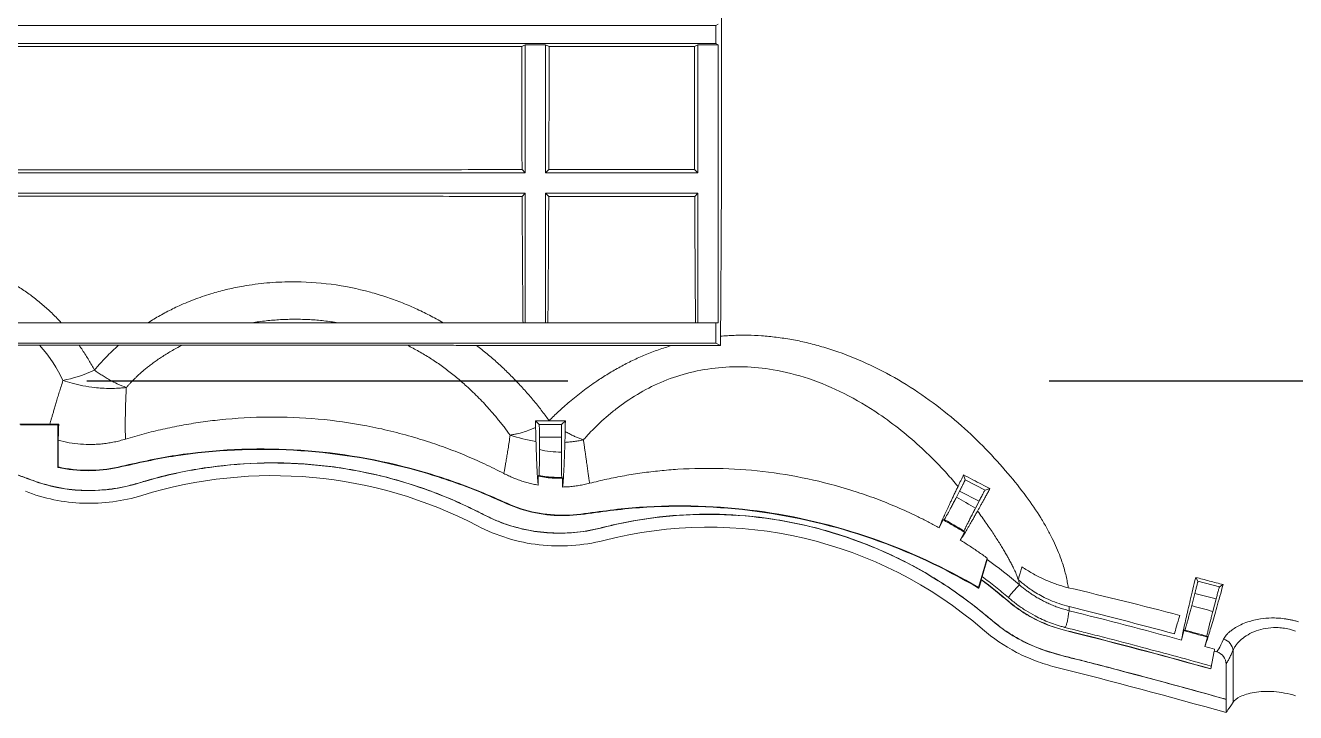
# Model space of a CAD drawing. Header units: inches. Extents: x 1424 to 4050, y 1126 to 1517.
# Drawn here: x 2168.9 to 2219.2, y 1354.9 to 1382.1 of the extents above; entities that cross this region are included whole.
import ezdxf

# ---------------------------------------------------------------- set-up
doc = ezdxf.new("R2010")
doc.units = ezdxf.units.IN
doc.header["$LTSCALE"] = 15
doc.linetypes.add('PHANTOM', pattern=[12.7, 6.35, -1.27, 1.27, -1.27, 1.27, -1.27])

msp = doc.modelspace()

# ---------------------------------------------------------------- linework, layer by layer
at = {"color": 7, "linetype": 'Continuous', "lineweight": 15}
for p, q in [((2152.276, 1382.105), (2196.197, 1382.105)), ((2196.295, 1382.154), (2196.197, 1382.105)), ((2196.197, 1381.394), (2196.197, 1382.105)), ((2196.197, 1381.394), (2152.276, 1381.394)), ((2188.517, 1381.275), (2188.657, 1381.345)), ((2189.461, 1381.345), (2188.657, 1381.345)), ((2188.657, 1381.345), (2188.657, 1376.272)), ((2189.461, 1381.345), (2189.601, 1381.275)), ((2189.461, 1376.272), (2189.461, 1381.345)), ((2195.354, 1381.276), (2195.491, 1381.345)), ((2196.295, 1381.345), (2195.491, 1381.345)), ((2195.491, 1381.345), (2195.491, 1376.272)), ((2196.197, 1381.394), (2196.295, 1381.345)), ((2196.295, 1381.345), (2196.295, 1370.346)), ((2188.657, 1376.272), (2161.522, 1376.272)), ((2188.657, 1376.272), (2188.528, 1376.401)), ((2189.461, 1376.272), (2189.59, 1376.401)), ((2195.491, 1376.272), (2189.461, 1376.272)), ((2195.491, 1376.272), (2195.362, 1376.401)), ((2161.522, 1375.468), (2188.657, 1375.468)), ((2188.657, 1375.468), (2188.533, 1375.344)), ((2188.657, 1375.468), (2188.657, 1370.346)), ((2189.461, 1375.468), (2195.491, 1375.468)), ((2189.461, 1370.346), (2189.461, 1375.468)), ((2189.586, 1375.343), (2189.461, 1375.468)), ((2195.491, 1375.468), (2195.366, 1375.343)), ((2195.491, 1375.468), (2195.491, 1370.346)), ((2152.192, 1370.346), (2196.197, 1370.346)), ((2196.197, 1369.539), (2196.197, 1370.346)), ((2196.295, 1370.346), (2196.197, 1370.346)), ((2196.197, 1369.539), (2165.379, 1369.539)), ((2170.996, 1369.455), (2172.557, 1369.455)), ((2196.197, 1369.539), (2196.383, 1369.446)), ((2170.147, 1366.292), (2168.675, 1366.309)), ((2170.188, 1366.332), (2170.147, 1366.292)), ((2170.147, 1366.292), (2170.147, 1364.623)), ((2189.209, 1366.314), (2189.062, 1366.461)), ((2190.095, 1366.314), (2189.209, 1366.314)), ((2190.244, 1366.463), (2190.095, 1366.314)), ((2170.165, 1364.637), (2170.165, 1365.696)), ((2189.217, 1365.324), (2189.217, 1365.811)), ((2189.217, 1365.811), (2190.087, 1365.811)), ((2190.087, 1365.811), (2190.087, 1365.228)), ((2170.165, 1364.637), (2170.147, 1364.623)), ((2189.168, 1364.274), (2189.2, 1364.3)), ((2189.168, 1363.918), (2189.168, 1364.274)), ((2190.104, 1364.223), (2190.136, 1364.192)), ((2190.136, 1364.192), (2190.136, 1363.844)), ((2206.01, 1364.324), (2206.071, 1364.129)), ((2205.723, 1363.44), (2205.847, 1363.68)), ((2205.847, 1363.68), (2206.619, 1363.279)), ((2206.858, 1363.721), (2206.071, 1364.129)), ((2207.05, 1363.781), (2206.858, 1363.721)), ((2206.619, 1363.279), (2206.476, 1363.004)), ((2205.202, 1362.544), (2205.04, 1362.233)), ((2205.244, 1362.557), (2205.202, 1362.544)), ((2206.039, 1362.056), (2205.877, 1361.744)), ((2206.026, 1362.101), (2206.039, 1362.056)), ((2206.604, 1359.863), (2206.946, 1361.031)), ((2206.741, 1360.3), (2206.935, 1360.981)), ((2206.614, 1359.836), (2206.713, 1360.175)), ((2206.741, 1360.3), (2206.708, 1360.189)), ((2206.708, 1360.189), (2206.713, 1360.175)), ((2215.281, 1360.124), (2215.197, 1360.268)), ((2216.139, 1359.9), (2215.281, 1360.124)), ((2215.037, 1359.151), (2215.163, 1359.635)), ((2215.163, 1359.635), (2216.004, 1359.416)), ((2216.284, 1359.984), (2216.139, 1359.9)), ((2216.004, 1359.416), (2215.875, 1358.922)), ((2214.639, 1357.791), (2214.729, 1358.162)), ((2214.729, 1358.162), (2214.766, 1358.183)), ((2215.66, 1357.907), (2215.558, 1357.54)), ((2215.638, 1357.945), (2215.66, 1357.907)), ((2215.93, 1357.346), (2215.791, 1356.645)), ((2216.673, 1355.327), (2216.673, 1357.377)), ((2216.396, 1355.448), (2216.396, 1356.835)), ((2216.396, 1355.448), (2216.396, 1355.442)), ((2216.396, 1354.92), (2216.396, 1355.442))]:
    msp.add_line(p, q, dxfattribs=at)
at = {"color": 1, "linetype": 'PHANTOM', "lineweight": 30}
msp.add_line((2304.645, 1368.031), (2144.448, 1368.031), dxfattribs=at)
at = {"color": 7, "linetype": 'Continuous', "lineweight": 15, "flags": 128}
msp.add_lwpolyline([(2206.614, 1359.836), (2206.609, 1359.849), (2206.604, 1359.863)], dxfattribs=at)
at = {"color": 7, "linetype": 'Continuous', "lineweight": 15}
for centre, radius, start, end in [((2178.659, 1346.756), 17.538, 62.4731, 107.1643), ((2195.899, 1345.63), 16.626, 49.2153, 104.3971), ((2215.894, 1356.835), 0.503, 0.0002, 74.4826)]:
    msp.add_arc(centre, radius, start, end, dxfattribs=at)
for points, knots in [([(2196.391, 1394.054), (2196.398, 1393.074), (2196.403, 1392.084), (2196.413, 1390.089), (2196.417, 1389.084), (2196.423, 1387.061), (2196.426, 1386.043), (2196.429, 1383.993), (2196.431, 1382.961), (2196.431, 1380.882), (2196.431, 1379.832), (2196.428, 1378.271), (2196.427, 1377.752), (2196.425, 1376.718), (2196.423, 1376.201), (2196.418, 1374.668), (2196.413, 1373.667), (2196.401, 1371.707), (2196.394, 1370.747), (2196.386, 1369.81)], [0, 0, 0, 0, 0.125, 0.125, 0.25, 0.25, 0.375, 0.375, 0.5, 0.5, 0.625, 0.625, 0.6875, 0.6875, 0.75, 0.75, 0.875, 0.875, 1, 1, 1, 1]), ([(2161.648, 1381.282), (2162.467, 1381.282), (2164.075, 1381.281), (2166.444, 1381.28), (2168.726, 1381.279), (2170.92, 1381.278), (2173.026, 1381.277), (2175.347, 1381.276), (2177.885, 1381.275), (2180.647, 1381.275), (2183.336, 1381.275), (2185.951, 1381.275), (2187.67, 1381.275), (2188.517, 1381.275)], [0, 0, 0, 0, 0.091526, 0.179772, 0.264739, 0.346429, 0.424844, 0.499986, 0.60548, 0.708221, 0.808215, 0.905472, 1, 1, 1, 1]), ([(2188.517, 1381.275), (2188.517, 1381.088), (2188.518, 1380.715), (2188.518, 1380.159), (2188.519, 1379.607), (2188.52, 1379.061), (2188.522, 1378.519), (2188.523, 1377.982), (2188.525, 1377.45), (2188.526, 1376.923), (2188.528, 1376.575), (2188.528, 1376.401)], [0, 0, 0, 0, 0.114228, 0.22759, 0.340123, 0.451863, 0.562847, 0.673113, 0.782701, 0.89165, 1, 1, 1, 1]), ([(2189.59, 1376.401), (2189.591, 1376.575), (2189.592, 1376.923), (2189.594, 1377.449), (2189.595, 1377.98), (2189.597, 1378.517), (2189.598, 1379.059), (2189.599, 1379.605), (2189.6, 1380.157), (2189.6, 1380.714), (2189.601, 1381.088), (2189.601, 1381.275)], [0, 0, 0, 0, 0.108148, 0.216943, 0.326426, 0.436638, 0.547619, 0.659408, 0.772043, 0.885562, 1, 1, 1, 1]), ([(2189.601, 1381.275), (2190.082, 1381.275), (2191.044, 1381.275), (2192.484, 1381.276), (2193.921, 1381.276), (2194.877, 1381.276), (2195.354, 1381.276)], [0, 0, 0, 0, 0.250945, 0.5012537, 0.7509355, 1, 1, 1, 1]), ([(2195.354, 1381.276), (2195.354, 1381.088), (2195.354, 1380.712), (2195.355, 1380.153), (2195.355, 1379.599), (2195.356, 1379.051), (2195.357, 1378.509), (2195.358, 1377.973), (2195.359, 1377.443), (2195.36, 1376.92), (2195.362, 1376.573), (2195.362, 1376.401)], [0, 0, 0, 0, 0.115468, 0.229755, 0.342899, 0.45494, 0.565915, 0.675866, 0.784835, 0.892865, 1, 1, 1, 1]), ([(2188.528, 1376.401), (2187.819, 1376.401), (2186.384, 1376.4), (2184.21, 1376.4), (2181.991, 1376.399), (2179.727, 1376.398), (2177.418, 1376.397), (2173.729, 1376.395), (2168.464, 1376.392), (2163.983, 1376.389), (2161.637, 1376.387)], [0, 0, 0, 0, 0.079145, 0.159965, 0.242459, 0.32663, 0.412477, 0.500003, 0.738156, 1, 1, 1, 1]), ([(2195.362, 1376.401), (2194.897, 1376.401), (2193.957, 1376.401), (2192.53, 1376.401), (2191.071, 1376.401), (2190.087, 1376.401), (2189.59, 1376.401)], [0, 0, 0, 0, 0.241571, 0.488758, 0.741566, 1, 1, 1, 1]), ([(2188.533, 1375.344), (2188.053, 1375.344), (2186.932, 1375.344), (2184.69, 1375.346), (2181.751, 1375.349), (2178.388, 1375.353), (2174.836, 1375.355), (2171.209, 1375.358), (2167.683, 1375.356), (2164.511, 1375.356), (2162.59, 1375.356), (2161.633, 1375.357)], [0, 0, 0, 0, 0.053473, 0.125006, 0.250006, 0.381174, 0.5, 0.646143, 0.78571, 0.89327, 1, 1, 1, 1]), ([(2188.567, 1370.346), (2188.565, 1370.462), (2188.563, 1370.7), (2188.56, 1371.072), (2188.557, 1371.466), (2188.553, 1371.883), (2188.55, 1372.326), (2188.545, 1373.037), (2188.54, 1373.893), (2188.536, 1374.75), (2188.533, 1375.193), (2188.533, 1375.344)], [0, 0, 0, 0, 0.073394, 0.150575, 0.23168, 0.316856, 0.406265, 0.500056, 0.744165, 0.912585, 1, 1, 1, 1]), ([(2189.552, 1370.346), (2189.553, 1370.485), (2189.556, 1370.764), (2189.56, 1371.19), (2189.563, 1371.622), (2189.566, 1372.062), (2189.57, 1372.509), (2189.573, 1372.964), (2189.576, 1373.425), (2189.578, 1373.894), (2189.581, 1374.37), (2189.583, 1374.854), (2189.585, 1375.18), (2189.586, 1375.343)], [0, 0, 0, 0, 0.087707, 0.175924, 0.264696, 0.354068, 0.444083, 0.534785, 0.626213, 0.71841, 0.811414, 0.905265, 1, 1, 1, 1]), ([(2195.366, 1375.343), (2194.881, 1375.343), (2193.914, 1375.343), (2192.466, 1375.343), (2191.024, 1375.343), (2190.065, 1375.343), (2189.586, 1375.343)], [0, 0, 0, 0, 0.251629, 0.50204, 0.751449, 1, 1, 1, 1]), ([(2195.396, 1370.346), (2195.389, 1371.096), (2195.384, 1371.888), (2195.374, 1373.555), (2195.37, 1374.428), (2195.366, 1375.343)], [0, 0, 0, 0, 0.5, 0.5, 1, 1, 1, 1]), ([(2161.621, 1373.06), (2161.72, 1373.076), (2161.917, 1373.106), (2162.21, 1373.142), (2162.498, 1373.17), (2162.949, 1373.201), (2163.569, 1373.212), (2164.522, 1373.159), (2165.617, 1372.996), (2166.635, 1372.706), (2167.385, 1372.41), (2167.908, 1372.162), (2168.374, 1371.904), (2168.811, 1371.627), (2169.218, 1371.334), (2169.6, 1371.021), (2169.961, 1370.691), (2170.179, 1370.46), (2170.289, 1370.343)], [0, 0, 0, 0, 0.031378, 0.062122, 0.092257, 0.121808, 0.202989, 0.285085, 0.418584, 0.54663, 0.614331, 0.671631, 0.729239, 0.783525, 0.837518, 0.891445, 0.945531, 1, 1, 1, 1]), ([(2173.726, 1370.343), (2173.803, 1370.392), (2173.958, 1370.49), (2174.198, 1370.63), (2174.444, 1370.765), (2174.698, 1370.893), (2175.082, 1371.075), (2175.611, 1371.294), (2176.257, 1371.51), (2176.888, 1371.677), (2177.598, 1371.821), (2178.431, 1371.931), (2179.593, 1371.986), (2180.974, 1371.902), (2182.226, 1371.649), (2183.136, 1371.374), (2183.731, 1371.16), (2184.308, 1370.917), (2184.868, 1370.646), (2185.225, 1370.445), (2185.404, 1370.343)], [0, 0, 0, 0, 0.023458, 0.047, 0.070654, 0.094446, 0.118402, 0.176978, 0.236124, 0.285618, 0.336108, 0.412174, 0.488763, 0.616748, 0.744374, 0.796058, 0.847298, 0.89826, 0.949107, 1, 1, 1, 1]), ([(2177.843, 1370.343), (2177.935, 1370.358), (2178.119, 1370.386), (2178.398, 1370.42), (2178.68, 1370.447), (2178.965, 1370.467), (2179.252, 1370.479), (2179.638, 1370.484), (2180.118, 1370.471), (2180.685, 1370.427), (2181.054, 1370.371), (2181.237, 1370.343)], [0, 0, 0, 0, 0.082355, 0.165165, 0.24846, 0.33227, 0.416625, 0.501551, 0.67159, 0.837659, 1, 1, 1, 1]), ([(2196.383, 1369.446), (2196.383, 1369.505), (2196.384, 1369.625), (2196.386, 1369.748), (2196.386, 1369.81)], [0, 0, 0, 0, 0.499481, 1, 1, 1, 1]), ([(2196.386, 1369.81), (2196.477, 1369.818), (2196.657, 1369.832), (2196.927, 1369.846), (2197.193, 1369.853), (2197.555, 1369.852), (2198.023, 1369.83), (2198.605, 1369.773), (2199.198, 1369.685), (2199.801, 1369.561), (2200.412, 1369.398), (2201.268, 1369.122), (2202.348, 1368.679), (2204.045, 1367.766), (2205.571, 1366.626), (2206.898, 1365.355), (2207.752, 1364.415), (2208.483, 1363.499), (2208.98, 1362.771), (2209.307, 1362.215), (2209.515, 1361.816), (2209.693, 1361.438), (2209.827, 1361.11), (2209.927, 1360.822), (2210.004, 1360.567), (2210.067, 1360.32), (2210.118, 1360.081), (2210.139, 1359.936), (2210.15, 1359.862)], [0, 0, 0, 0, 0.01359, 0.026987, 0.040203, 0.053251, 0.08081, 0.109785, 0.140163, 0.169955, 0.201345, 0.234462, 0.304512, 0.37623, 0.526027, 0.595675, 0.666604, 0.730635, 0.789429, 0.817594, 0.845767, 0.872443, 0.897791, 0.91734, 0.937292, 0.957685, 0.978561, 1, 1, 1, 1]), ([(2165.523, 1369.467), (2165.649, 1369.467), (2165.904, 1369.466), (2166.291, 1369.466), (2166.685, 1369.465), (2167.088, 1369.464), (2167.667, 1369.463), (2168.451, 1369.461), (2169.091, 1369.459), (2169.429, 1369.458)], [0, 0, 0, 0, 0.09506, 0.192557, 0.292531, 0.395015, 0.500043, 0.736916, 1, 1, 1, 1]), ([(2169.429, 1369.458), (2169.501, 1369.458), (2169.645, 1369.457), (2169.865, 1369.457), (2170.087, 1369.456), (2170.311, 1369.456), (2170.537, 1369.456), (2170.766, 1369.456), (2170.919, 1369.455), (2170.996, 1369.455)], [0, 0, 0, 0, 0.1422487, 0.2842961, 0.4263857, 0.5687607, 0.7116626, 0.8553307, 1, 1, 1, 1]), ([(2170.996, 1369.455), (2171.041, 1369.39), (2171.131, 1369.26), (2171.258, 1369.063), (2171.379, 1368.865), (2171.494, 1368.667), (2171.566, 1368.535), (2171.601, 1368.469)], [0, 0, 0, 0, 0.196922, 0.395232, 0.595081, 0.79662, 1, 1, 1, 1]), ([(2171.601, 1368.469), (2171.649, 1368.524), (2171.744, 1368.635), (2171.895, 1368.802), (2172.08, 1368.998), (2172.298, 1369.217), (2172.472, 1369.377), (2172.557, 1369.455)], [0, 0, 0, 0, 0.166701, 0.334484, 0.503485, 0.758056, 1, 1, 1, 1]), ([(2172.557, 1369.455), (2172.639, 1369.455), (2172.804, 1369.455), (2173.054, 1369.455), (2173.307, 1369.455), (2173.564, 1369.455), (2173.94, 1369.455), (2174.446, 1369.456), (2174.862, 1369.457), (2175.077, 1369.457)], [0, 0, 0, 0, 0.09699, 0.195408, 0.295327, 0.396815, 0.49994, 0.742005, 1, 1, 1, 1]), ([(2175.077, 1369.457), (2175.001, 1369.418), (2174.854, 1369.342), (2174.643, 1369.223), (2174.445, 1369.105), (2174.26, 1368.987), (2174.088, 1368.869), (2173.927, 1368.754), (2173.778, 1368.641), (2173.64, 1368.53), (2173.512, 1368.423), (2173.394, 1368.319), (2173.286, 1368.219), (2173.186, 1368.124), (2173.095, 1368.032), (2173.012, 1367.944), (2172.935, 1367.862), (2172.887, 1367.808), (2172.864, 1367.782)], [0, 0, 0, 0, 0.082804, 0.16278, 0.239936, 0.314292, 0.385881, 0.45474, 0.520906, 0.584412, 0.645288, 0.703564, 0.759268, 0.812426, 0.863062, 0.911195, 0.956837, 1, 1, 1, 1]), ([(2175.077, 1369.457), (2175.23, 1369.457), (2175.535, 1369.458), (2175.992, 1369.458), (2176.445, 1369.459), (2176.896, 1369.459), (2177.343, 1369.46), (2177.788, 1369.46), (2178.229, 1369.46), (2178.667, 1369.46), (2179.102, 1369.46), (2179.669, 1369.46), (2180.378, 1369.459), (2181.24, 1369.458), (2182.13, 1369.457), (2183.049, 1369.455), (2183.668, 1369.454), (2183.983, 1369.453)], [0, 0, 0, 0, 0.051952, 0.103352, 0.154227, 0.204604, 0.254512, 0.303978, 0.353034, 0.401709, 0.450035, 0.498043, 0.59074, 0.687102, 0.787321, 0.89157, 1, 1, 1, 1]), ([(2183.983, 1369.453), (2184.1, 1369.453), (2184.331, 1369.453), (2184.675, 1369.452), (2185.011, 1369.451), (2185.388, 1369.451), (2185.807, 1369.45), (2186.269, 1369.45), (2186.575, 1369.45), (2186.727, 1369.449)], [0, 0, 0, 0, 0.13012, 0.256793, 0.380085, 0.500065, 0.669664, 0.836223, 1, 1, 1, 1]), ([(2183.983, 1369.453), (2184.061, 1369.414), (2184.217, 1369.336), (2184.445, 1369.21), (2184.671, 1369.079), (2184.892, 1368.942), (2185.11, 1368.799), (2185.324, 1368.651), (2185.534, 1368.497), (2185.739, 1368.339), (2185.941, 1368.176), (2186.139, 1368.008), (2186.441, 1367.74), (2186.831, 1367.364), (2187.233, 1366.93), (2187.558, 1366.548), (2187.82, 1366.22), (2187.978, 1366.006), (2188.057, 1365.9)], [0, 0, 0, 0, 0.043054, 0.086346, 0.129901, 0.173741, 0.217892, 0.262375, 0.307215, 0.352435, 0.398057, 0.444104, 0.490599, 0.616117, 0.742577, 0.828777, 0.914526, 1, 1, 1, 1]), ([(2186.727, 1369.449), (2188.256, 1369.449), (2190.833, 1369.448), (2193.409, 1369.447), (2194.458, 1369.446)], [0, 0, 0, 0, 0.593309, 1, 1, 1, 1]), ([(2186.727, 1369.449), (2186.799, 1369.393), (2186.943, 1369.281), (2187.153, 1369.109), (2187.359, 1368.934), (2187.626, 1368.696), (2187.953, 1368.388), (2188.327, 1368.011), (2188.683, 1367.625), (2189.019, 1367.233), (2189.279, 1366.903), (2189.472, 1366.646), (2189.559, 1366.522), (2189.602, 1366.462)], [0, 0, 0, 0, 0.0619634, 0.1239374, 0.1859484, 0.2480217, 0.3717416, 0.5001644, 0.6253823, 0.7521408, 0.8810798, 0.9425818, 1, 1, 1, 1]), ([(2189.602, 1366.462), (2189.663, 1366.525), (2189.783, 1366.648), (2189.976, 1366.834), (2190.185, 1367.024), (2190.498, 1367.296), (2190.924, 1367.639), (2191.438, 1368.007), (2191.936, 1368.327), (2192.41, 1368.601), (2192.899, 1368.852), (2193.403, 1369.078), (2193.922, 1369.28), (2194.279, 1369.391), (2194.458, 1369.446)], [0, 0, 0, 0, 0.051687, 0.101184, 0.154447, 0.21109, 0.3312, 0.450474, 0.543906, 0.636264, 0.727775, 0.818697, 0.909332, 1, 1, 1, 1]), ([(2194.458, 1369.446), (2194.602, 1369.446), (2194.923, 1369.446), (2195.565, 1369.446), (2196.062, 1369.446), (2196.383, 1369.446)], [0, 0, 0, 0, 0.225839, 0.499996, 1, 1, 1, 1]), ([(2171.601, 1368.469), (2171.65, 1368.434), (2171.749, 1368.363), (2171.905, 1368.26), (2172.07, 1368.158), (2172.271, 1368.043), (2172.54, 1367.906), (2172.745, 1367.828), (2172.864, 1367.782)], [0, 0, 0, 0, 0.112774, 0.233709, 0.362811, 0.500074, 0.707721, 1, 1, 1, 1]), ([(2190.957, 1365.709), (2191.001, 1365.758), (2191.088, 1365.858), (2191.229, 1366.01), (2191.379, 1366.163), (2191.59, 1366.37), (2191.873, 1366.627), (2192.371, 1367.035), (2193.062, 1367.515), (2194.003, 1368.004), (2195.043, 1368.366), (2196.161, 1368.576), (2197.318, 1368.627), (2198.571, 1368.501), (2199.914, 1368.154), (2201.328, 1367.558), (2202.54, 1366.838), (2203.554, 1366.088), (2204.28, 1365.459), (2204.873, 1364.883), (2205.35, 1364.381), (2205.642, 1364.041), (2205.788, 1363.871)], [0, 0, 0, 0, 0.015035, 0.030189, 0.04548, 0.060922, 0.091845, 0.122703, 0.186006, 0.24654, 0.307533, 0.370164, 0.432205, 0.494613, 0.572876, 0.656638, 0.746452, 0.808944, 0.873114, 0.915326, 0.9576, 1, 1, 1, 1]), ([(2169.836, 1366.333), (2169.846, 1366.369), (2169.867, 1366.441), (2169.903, 1366.564), (2169.942, 1366.699), (2169.986, 1366.848), (2170.034, 1367.01), (2170.087, 1367.188), (2170.146, 1367.382), (2170.21, 1367.592), (2170.28, 1367.817), (2170.331, 1367.979), (2170.357, 1368.061)], [0, 0, 0, 0, 0.088829, 0.180106, 0.273837, 0.370036, 0.468721, 0.56991, 0.673619, 0.779863, 0.888651, 1, 1, 1, 1]), ([(2172.864, 1367.782), (2172.864, 1367.782), (2172.839, 1367.779), (2172.788, 1367.773), (2172.686, 1367.764), (2172.506, 1367.75), (2172.238, 1367.742), (2171.921, 1367.751), (2171.553, 1367.782), (2171.157, 1367.843), (2170.738, 1367.938), (2170.479, 1368.022), (2170.357, 1368.061)], [0, 0, 0, 0, 0.000151, 0.03087, 0.061665, 0.123465, 0.247801, 0.380746, 0.498545, 0.682626, 0.849778, 1, 1, 1, 1]), ([(2172.864, 1367.782), (2172.861, 1367.716), (2172.854, 1367.583), (2172.845, 1367.395), (2172.838, 1367.216), (2172.833, 1367.045), (2172.829, 1366.883), (2172.826, 1366.73), (2172.824, 1366.587), (2172.822, 1366.442), (2172.822, 1366.236), (2172.823, 1366.041), (2172.826, 1365.885), (2172.827, 1365.797), (2172.828, 1365.756), (2172.829, 1365.739)], [0, 0, 0, 0, 0.061981, 0.12406, 0.186231, 0.248487, 0.31082, 0.373222, 0.435687, 0.498208, 0.576152, 0.748813, 0.853631, 0.937377, 1, 1, 1, 1]), ([(2170.188, 1366.332), (2170.147, 1366.332), (2170.065, 1366.332), (2169.947, 1366.333), (2169.873, 1366.333), (2169.836, 1366.333)], [0, 0, 0, 0, 0.326266, 0.659331, 1, 1, 1, 1]), ([(2170.165, 1365.696), (2170.166, 1365.712), (2170.168, 1365.744), (2170.171, 1365.803), (2170.174, 1365.869), (2170.177, 1365.945), (2170.18, 1366.029), (2170.182, 1366.121), (2170.185, 1366.221), (2170.187, 1366.295), (2170.188, 1366.332)], [0, 0, 0, 0, 0.125299, 0.250348, 0.375229, 0.500025, 0.624817, 0.749689, 0.874723, 1, 1, 1, 1]), ([(2187.808, 1364.381), (2187.682, 1364.446), (2187.429, 1364.575), (2187.046, 1364.758), (2186.66, 1364.933), (2186.27, 1365.1), (2185.877, 1365.258), (2185.48, 1365.408), (2185.08, 1365.549), (2184.677, 1365.682), (2183.786, 1365.955), (2182.385, 1366.295), (2180.455, 1366.565), (2178.507, 1366.646), (2176.955, 1366.557), (2175.806, 1366.413), (2175.052, 1366.289), (2174.304, 1366.136), (2173.562, 1365.956), (2173.073, 1365.811), (2172.829, 1365.739)], [0, 0, 0, 0, 0.027574, 0.055106, 0.082606, 0.110089, 0.137566, 0.16505, 0.192554, 0.22009, 0.247671, 0.373821, 0.500005, 0.626155, 0.752339, 0.80194, 0.851432, 0.900891, 0.950389, 1, 1, 1, 1]), ([(2188.057, 1365.9), (2188.107, 1365.907), (2188.199, 1365.922), (2188.332, 1365.95), (2188.445, 1365.979), (2188.598, 1366.022), (2188.759, 1366.075), (2188.912, 1366.133), (2189, 1366.169), (2189.044, 1366.188), (2189.067, 1366.197)], [0, 0, 0, 0, 0.157548, 0.293181, 0.40689, 0.498686, 0.749327, 0.874703, 0.937366, 1, 1, 1, 1]), ([(2189.602, 1366.462), (2189.51, 1366.462), (2189.329, 1366.462), (2189.15, 1366.461), (2189.062, 1366.461)], [0, 0, 0, 0, 0.504733, 1, 1, 1, 1]), ([(2189.062, 1366.461), (2189.062, 1366.416), (2189.064, 1366.327), (2189.066, 1366.24), (2189.067, 1366.197)], [0, 0, 0, 0, 0.499377, 1, 1, 1, 1]), ([(2189.067, 1366.197), (2189.068, 1366.156), (2189.069, 1366.075), (2189.072, 1365.96), (2189.074, 1365.85), (2189.077, 1365.747), (2189.079, 1365.683), (2189.08, 1365.651)], [0, 0, 0, 0, 0.200315, 0.400157, 0.599843, 0.799685, 1, 1, 1, 1]), ([(2189.217, 1365.811), (2189.217, 1365.832), (2189.217, 1365.873), (2189.217, 1365.935), (2189.217, 1366.007), (2189.216, 1366.086), (2189.215, 1366.165), (2189.213, 1366.231), (2189.212, 1366.277), (2189.21, 1366.307), (2189.209, 1366.311), (2189.209, 1366.314)], [0, 0, 0, 0, 0.079662, 0.159367, 0.240339, 0.368694, 0.500043, 0.628407, 0.759766, 0.879159, 1, 1, 1, 1]), ([(2190.244, 1366.463), (2190.173, 1366.463), (2190.03, 1366.463), (2189.816, 1366.463), (2189.673, 1366.462), (2189.602, 1366.462)], [0, 0, 0, 0, 0.331697, 0.66488, 1, 1, 1, 1]), ([(2190.095, 1366.314), (2190.095, 1366.313), (2190.094, 1366.31), (2190.093, 1366.297), (2190.092, 1366.273), (2190.091, 1366.231), (2190.089, 1366.166), (2190.088, 1366.087), (2190.087, 1365.998), (2190.087, 1365.905), (2190.087, 1365.843), (2190.087, 1365.811)], [0, 0, 0, 0, 0.079674, 0.15939, 0.240372, 0.368738, 0.500092, 0.628452, 0.759799, 0.879177, 1, 1, 1, 1]), ([(2190.236, 1366.04), (2190.237, 1366.109), (2190.24, 1366.245), (2190.243, 1366.39), (2190.244, 1366.463)], [0, 0, 0, 0, 0.502492, 1, 1, 1, 1]), ([(2172.829, 1365.739), (2172.756, 1365.718), (2172.612, 1365.676), (2172.392, 1365.625), (2172.171, 1365.585), (2171.949, 1365.555), (2171.725, 1365.535), (2171.425, 1365.523), (2171.05, 1365.535), (2170.603, 1365.589), (2170.311, 1365.66), (2170.165, 1365.696)], [0, 0, 0, 0, 0.083783, 0.167146, 0.250271, 0.333344, 0.41655, 0.500073, 0.666741, 0.832887, 1, 1, 1, 1]), ([(2187.808, 1364.381), (2187.811, 1364.397), (2187.817, 1364.43), (2187.828, 1364.489), (2187.841, 1364.558), (2187.855, 1364.635), (2187.871, 1364.721), (2187.888, 1364.816), (2187.911, 1364.947), (2187.941, 1365.122), (2187.978, 1365.354), (2188.017, 1365.61), (2188.044, 1365.803), (2188.057, 1365.9)], [0, 0, 0, 0, 0.0714, 0.142769, 0.214106, 0.285407, 0.35667, 0.427894, 0.499075, 0.624614, 0.749976, 0.875119, 1, 1, 1, 1]), ([(2189.08, 1365.651), (2189.082, 1365.588), (2189.086, 1365.461), (2189.092, 1365.284), (2189.098, 1365.115), (2189.104, 1364.956), (2189.11, 1364.807), (2189.116, 1364.668), (2189.124, 1364.506), (2189.134, 1364.331), (2189.145, 1364.16), (2189.157, 1364.018), (2189.164, 1363.951), (2189.168, 1363.918)], [0, 0, 0, 0, 0.0719013, 0.1435518, 0.2150036, 0.286309, 0.3575208, 0.4286922, 0.499876, 0.6254118, 0.7504119, 0.8751746, 1, 1, 1, 1]), ([(2190.225, 1365.61), (2190.226, 1365.642), (2190.228, 1365.707), (2190.231, 1365.812), (2190.233, 1365.922), (2190.235, 1366.001), (2190.236, 1366.04)], [0, 0, 0, 0, 0.250192, 0.5, 0.749808, 1, 1, 1, 1]), ([(2190.957, 1365.709), (2190.9, 1365.697), (2190.783, 1365.675), (2190.604, 1365.648), (2190.417, 1365.625), (2190.29, 1365.615), (2190.225, 1365.61)], [0, 0, 0, 0, 0.237211, 0.482953, 0.737221, 1, 1, 1, 1]), ([(2190.236, 1366.04), (2190.287, 1366.011), (2190.389, 1365.955), (2190.538, 1365.881), (2190.683, 1365.815), (2190.822, 1365.757), (2190.912, 1365.725), (2190.957, 1365.709)], [0, 0, 0, 0, 0.210549, 0.415595, 0.615356, 0.810071, 1, 1, 1, 1]), ([(2190.957, 1365.709), (2190.966, 1365.65), (2190.984, 1365.533), (2191.008, 1365.369), (2191.03, 1365.216), (2191.051, 1365.074), (2191.07, 1364.941), (2191.087, 1364.818), (2191.103, 1364.705), (2191.123, 1364.558), (2191.146, 1364.391), (2191.169, 1364.223), (2191.187, 1364.087), (2191.195, 1364.023), (2191.2, 1363.992)], [0, 0, 0, 0, 0.066886, 0.132559, 0.197021, 0.260279, 0.322337, 0.383203, 0.442883, 0.501385, 0.629565, 0.755369, 0.878833, 1, 1, 1, 1]), ([(2151.405, 1363.581), (2152.07, 1363.57), (2152.736, 1363.552), (2153.568, 1363.549), (2153.734, 1363.55), (2154.066, 1363.565), (2154.232, 1363.579), (2154.728, 1363.64), (2155.06, 1363.706), (2155.713, 1363.893), (2156.034, 1364.015), (2156.676, 1364.26), (2156.997, 1364.384), (2157.645, 1364.598), (2157.972, 1364.69), (2158.628, 1364.859), (2158.959, 1364.935), (2160.618, 1365.263), (2161.975, 1365.374), (2164.056, 1365.297), (2164.745, 1365.23), (2166.109, 1365.017), (2166.784, 1364.87), (2167.786, 1364.588), (2168.118, 1364.484), (2168.612, 1364.31), (2168.776, 1364.249), (2169.105, 1364.128), (2169.269, 1364.067), (2170.098, 1363.803), (2170.785, 1363.699), (2171.674, 1363.712), (2171.854, 1363.722), (2172.212, 1363.757), (2172.389, 1363.781), (2172.74, 1363.844), (2172.914, 1363.884), (2173.258, 1363.976), (2173.429, 1364.027), (2173.944, 1364.178), (2174.288, 1364.272), (2174.983, 1364.431), (2175.333, 1364.499), (2177.084, 1364.789), (2178.489, 1364.856), (2180.25, 1364.734), (2180.602, 1364.699), (2181.308, 1364.609), (2181.66, 1364.553), (2182.705, 1364.356), (2183.388, 1364.185), (2184.729, 1363.765), (2185.387, 1363.515), (2186.194, 1363.153), (2186.354, 1363.078), (2186.673, 1362.924), (2186.832, 1362.843), (2187.15, 1362.684), (2187.31, 1362.607), (2187.634, 1362.468), (2187.799, 1362.407), (2188.298, 1362.241), (2188.64, 1362.158), (2189.34, 1362.047), (2189.695, 1362.02), (2190.397, 1362.024), (2190.747, 1362.053), (2191.27, 1362.141), (2191.443, 1362.181), (2191.791, 1362.263), (2191.965, 1362.305), (2193.529, 1362.665), (2194.93, 1362.802), (2197.047, 1362.745), (2197.757, 1362.681), (2199.177, 1362.464), (2199.873, 1362.312), (2201.237, 1361.926), (2201.906, 1361.691), (2202.888, 1361.276), (2203.212, 1361.127), (2203.853, 1360.808), (2204.171, 1360.637), (2205.101, 1360.099), (2205.697, 1359.701), (2206.412, 1359.156), (2206.553, 1359.045), (2206.833, 1358.818), (2206.972, 1358.701), (2207.25, 1358.47), (2207.39, 1358.356), (2207.68, 1358.146), (2207.829, 1358.048), (2208.287, 1357.772), (2208.607, 1357.614), (2209.28, 1357.355), (2209.632, 1357.251), (2210.166, 1357.111), (2210.345, 1357.067), (2210.703, 1356.977), (2211.238, 1356.84), (2211.773, 1356.701), (2213.555, 1356.234), (2214.977, 1355.848), (2216.396, 1355.448)], [0, 0, 0, 0, 0.03125, 0.03125, 0.039063, 0.039063, 0.046875, 0.046875, 0.0625, 0.0625, 0.078125, 0.078125, 0.09375, 0.09375, 0.109375, 0.109375, 0.125, 0.125, 0.1875, 0.1875, 0.21875, 0.21875, 0.25, 0.25, 0.265625, 0.265625, 0.273438, 0.273438, 0.28125, 0.28125, 0.3125, 0.3125, 0.320313, 0.320313, 0.328125, 0.328125, 0.335938, 0.335938, 0.34375, 0.34375, 0.359375, 0.359375, 0.375, 0.375, 0.4375, 0.4375, 0.453125, 0.453125, 0.46875, 0.46875, 0.5, 0.5, 0.53125, 0.53125, 0.539063, 0.539063, 0.546875, 0.546875, 0.554688, 0.554688, 0.5625, 0.5625, 0.578125, 0.578125, 0.59375, 0.59375, 0.609375, 0.609375, 0.617188, 0.617188, 0.625, 0.625, 0.6875, 0.6875, 0.71875, 0.71875, 0.75, 0.75, 0.78125, 0.78125, 0.796875, 0.796875, 0.8125, 0.8125, 0.84375, 0.84375, 0.851563, 0.851563, 0.859375, 0.859375, 0.867188, 0.867188, 0.875, 0.875, 0.890625, 0.890625, 0.90625, 0.90625, 0.914063, 0.914063, 0.921875, 0.9375, 0.9375, 1, 1, 1, 1]), ([(2151.408, 1363.574), (2151.431, 1363.574), (2151.453, 1363.574), (2151.476, 1363.573), (2152.162, 1363.562), (2152.902, 1363.541), (2154.244, 1363.544), (2154.884, 1363.637), (2156.123, 1364.015), (2156.794, 1364.322), (2158.18, 1364.75), (2158.881, 1364.922), (2162.439, 1365.561), (2165.403, 1365.367), (2168.51, 1364.344), (2168.854, 1364.213), (2169.487, 1363.982), (2169.791, 1363.897), (2170.755, 1363.701), (2171.409, 1363.669), (2172.385, 1363.768), (2172.705, 1363.823), (2173.338, 1363.987), (2173.678, 1364.096), (2174.731, 1364.382), (2175.441, 1364.521), (2179.016, 1365.024), (2181.978, 1364.722), (2185.381, 1363.513), (2186.057, 1363.223), (2187.017, 1362.746), (2187.306, 1362.594), (2187.909, 1362.356), (2188.225, 1362.257), (2189.177, 1362.036), (2189.832, 1361.984), (2190.812, 1362.056), (2191.127, 1362.1), (2191.778, 1362.25), (2192.13, 1362.339), (2195.344, 1363.01), (2198.31, 1362.832), (2202.451, 1361.521), (2203.775, 1360.907), (2205.614, 1359.754), (2206.21, 1359.323), (2207.043, 1358.639), (2207.29, 1358.42), (2207.82, 1358.042), (2208.1, 1357.871), (2208.974, 1357.427), (2209.592, 1357.248), (2210.953, 1356.909), (2211.641, 1356.73), (2213.682, 1356.193), (2215.04, 1355.824), (2216.396, 1355.442)], [0.0087991, 0.0087991, 0.0087991, 0.0087991, 0.0098039, 0.0098039, 0.0098039, 0.0404412, 0.0404412, 0.0710784, 0.0710784, 0.1017157, 0.1017157, 0.1323529, 0.1323529, 0.254902, 0.254902, 0.2702206, 0.2702206, 0.2855392, 0.2855392, 0.3161765, 0.3161765, 0.3314951, 0.3314951, 0.3468137, 0.3468137, 0.377451, 0.377451, 0.5, 0.5, 0.5306373, 0.5306373, 0.5459559, 0.5459559, 0.5612745, 0.5612745, 0.5919118, 0.5919118, 0.6072304, 0.6072304, 0.622549, 0.622549, 0.745098, 0.745098, 0.8063725, 0.8063725, 0.8370098, 0.8370098, 0.8523284, 0.8523284, 0.8676471, 0.8676471, 0.8982843, 0.8982843, 0.9289216, 0.9289216, 0.9901961, 0.9901961, 0.9901961, 0.9901961]), ([(2206.614, 1359.836), (2206.608, 1359.84), (2206.601, 1359.844), (2206.595, 1359.848), (2203.915, 1361.431), (2200.916, 1362.469), (2196.289, 1363.085), (2194.726, 1363.134), (2192.398, 1362.974), (2191.642, 1362.857), (2190.063, 1362.653), (2189.245, 1362.729), (2188.103, 1363.09), (2187.745, 1363.266), (2187.033, 1363.579), (2186.672, 1363.725), (2185.581, 1364.136), (2184.839, 1364.374), (2182.583, 1364.971), (2181.038, 1365.215), (2177.931, 1365.385), (2176.369, 1365.311), (2174.061, 1364.964), (2173.316, 1364.789), (2171.763, 1364.446), (2170.939, 1364.45), (2170.161, 1364.62), (2170.157, 1364.621), (2170.152, 1364.622), (2170.147, 1364.623)], [0.009442, 0.009442, 0.009442, 0.009442, 0.0100343, 0.0100343, 0.0100343, 0.2551323, 0.2551323, 0.3776813, 0.3776813, 0.4389558, 0.4389558, 0.5002304, 0.5002304, 0.5308676, 0.5308676, 0.5615049, 0.5615049, 0.6227794, 0.6227794, 0.7453284, 0.7453284, 0.8678774, 0.8678774, 0.9291519, 0.9291519, 0.9904264, 0.9904264, 0.9904264, 0.9907884, 0.9907884, 0.9907884, 0.9907884]), ([(2170.165, 1364.637), (2170.941, 1364.467), (2171.761, 1364.464), (2173.311, 1364.805), (2174.058, 1364.981), (2176.367, 1365.328), (2177.931, 1365.402), (2181.04, 1365.232), (2182.586, 1364.988), (2184.844, 1364.39), (2185.586, 1364.153), (2186.679, 1363.741), (2187.04, 1363.595), (2187.752, 1363.282), (2188.11, 1363.107), (2189.248, 1362.746), (2190.062, 1362.671), (2191.638, 1362.874), (2192.396, 1362.992), (2194.726, 1363.152), (2196.29, 1363.102), (2200.921, 1362.486), (2203.922, 1361.448), (2206.604, 1359.863)], [0.0098039, 0.0098039, 0.0098039, 0.0098039, 0.0710784, 0.0710784, 0.1323529, 0.1323529, 0.254902, 0.254902, 0.377451, 0.377451, 0.4387255, 0.4387255, 0.4693627, 0.4693627, 0.5, 0.5, 0.5612745, 0.5612745, 0.622549, 0.622549, 0.745098, 0.745098, 0.9901961, 0.9901961, 0.9901961, 0.9901961]), ([(2189.2, 1364.3), (2189.201, 1364.302), (2189.202, 1364.305), (2189.203, 1364.321), (2189.205, 1364.347), (2189.207, 1364.394), (2189.21, 1364.474), (2189.212, 1364.604), (2189.215, 1364.759), (2189.216, 1364.936), (2189.217, 1365.127), (2189.217, 1365.258), (2189.217, 1365.324)], [0, 0, 0, 0, 0.062786, 0.124951, 0.187125, 0.24994, 0.374682, 0.499703, 0.624235, 0.749521, 0.874405, 1, 1, 1, 1]), ([(2189.217, 1365.324), (2189.356, 1365.29), (2189.503, 1365.265), (2189.796, 1365.232), (2189.942, 1365.225), (2190.087, 1365.228)], [0, 0, 0, 0, 0.5, 0.5, 1, 1, 1, 1]), ([(2190.087, 1365.228), (2190.087, 1365.195), (2190.087, 1365.13), (2190.087, 1365.034), (2190.087, 1364.939), (2190.088, 1364.817), (2190.089, 1364.672), (2190.092, 1364.52), (2190.094, 1364.393), (2190.097, 1364.3), (2190.101, 1364.237), (2190.103, 1364.228), (2190.104, 1364.223)], [0, 0, 0, 0, 0.06281, 0.125006, 0.187185, 0.249942, 0.374868, 0.499674, 0.624535, 0.749452, 0.874752, 1, 1, 1, 1]), ([(2190.136, 1363.844), (2190.138, 1363.86), (2190.142, 1363.892), (2190.148, 1363.95), (2190.153, 1364.016), (2190.159, 1364.091), (2190.165, 1364.173), (2190.171, 1364.264), (2190.176, 1364.364), (2190.184, 1364.507), (2190.193, 1364.705), (2190.204, 1364.975), (2190.215, 1365.274), (2190.222, 1365.498), (2190.225, 1365.61)], [0, 0, 0, 0, 0.06249, 0.1249, 0.18727, 0.249639, 0.312044, 0.374526, 0.437122, 0.499871, 0.624855, 0.749669, 0.874617, 1, 1, 1, 1]), ([(2189.168, 1363.918), (2189.1, 1363.931), (2188.965, 1363.957), (2188.765, 1364.007), (2188.568, 1364.064), (2188.373, 1364.131), (2188.182, 1364.206), (2187.993, 1364.288), (2187.869, 1364.35), (2187.808, 1364.381)], [0, 0, 0, 0, 0.143436, 0.286237, 0.428667, 0.570991, 0.713478, 0.856393, 1, 1, 1, 1]), ([(2190.136, 1364.192), (2190.129, 1364.192), (2190.017, 1364.189), (2189.702, 1364.194), (2189.379, 1364.233), (2189.172, 1364.273), (2189.168, 1364.274)], [0.2030838, 0.2030838, 0.2030838, 0.2030838, 0.2185111, 0.4427941, 0.89136, 0.9009732, 0.9009732, 0.9009732, 0.9009732]), ([(2189.2, 1364.3), (2189.397, 1364.263), (2189.705, 1364.226), (2190.004, 1364.221), (2190.104, 1364.223)], [0.2222253, 0.2222253, 0.2222253, 0.2222253, 0.6612629, 0.8786444, 0.8786444, 0.8786444, 0.8786444]), ([(2205.04, 1362.233), (2204.91, 1362.304), (2204.651, 1362.444), (2204.256, 1362.644), (2203.856, 1362.834), (2203.453, 1363.015), (2203.046, 1363.186), (2202.634, 1363.348), (2202.218, 1363.501), (2201.371, 1363.789), (2200.068, 1364.149), (2198.291, 1364.46), (2196.493, 1364.603), (2195.054, 1364.579), (2193.984, 1364.491), (2193.282, 1364.407), (2192.583, 1364.296), (2191.888, 1364.16), (2191.429, 1364.048), (2191.2, 1363.992)], [0, 0, 0, 0, 0.031031, 0.0620125, 0.0929612, 0.1238941, 0.1548282, 0.1857804, 0.2167676, 0.2478067, 0.3738869, 0.5000043, 0.6260846, 0.7522019, 0.801825, 0.851347, 0.9008372, 0.9503651, 1, 1, 1, 1]), ([(2206.01, 1364.324), (2205.989, 1364.283), (2205.949, 1364.201), (2205.892, 1364.085), (2205.838, 1363.974), (2205.805, 1363.905), (2205.788, 1363.871)], [0, 0, 0, 0, 0.249211, 0.498704, 0.748846, 1, 1, 1, 1]), ([(2207.05, 1363.781), (2206.941, 1363.838), (2206.716, 1363.955), (2206.37, 1364.136), (2206.132, 1364.26), (2206.01, 1364.324)], [0, 0, 0, 0, 0.314716, 0.648031, 1, 1, 1, 1]), ([(2173.483, 1363.513), (2173.106, 1363.397), (2172.723, 1363.313), (2171.943, 1363.209), (2171.55, 1363.19), (2170.772, 1363.218), (2170.386, 1363.263), (2169.616, 1363.42), (2169.237, 1363.531), (2168.869, 1363.674)], [0, 0, 0, 0, 0.25, 0.25, 0.5, 0.5, 0.75, 0.75, 1, 1, 1, 1]), ([(2191.2, 1363.992), (2191.13, 1363.975), (2190.99, 1363.941), (2190.778, 1363.902), (2190.565, 1363.873), (2190.351, 1363.852), (2190.208, 1363.847), (2190.136, 1363.844)], [0, 0, 0, 0, 0.200445, 0.400261, 0.599854, 0.799632, 1, 1, 1, 1]), ([(2205.788, 1363.871), (2205.763, 1363.818), (2205.712, 1363.713), (2205.641, 1363.564), (2205.573, 1363.422), (2205.509, 1363.286), (2205.449, 1363.158), (2205.392, 1363.038), (2205.34, 1362.924), (2205.275, 1362.782), (2205.203, 1362.623), (2205.132, 1362.462), (2205.076, 1362.328), (2205.052, 1362.265), (2205.04, 1362.233)], [0, 0, 0, 0, 0.06289, 0.125591, 0.188141, 0.250581, 0.31295, 0.375286, 0.437629, 0.500019, 0.624713, 0.749397, 0.874388, 1, 1, 1, 1]), ([(2206.071, 1364.129), (2206.071, 1364.128), (2206.07, 1364.125), (2206.064, 1364.111), (2206.055, 1364.091), (2206.042, 1364.064), (2206.027, 1364.033), (2206.009, 1363.998), (2205.99, 1363.96), (2205.97, 1363.92), (2205.949, 1363.879), (2205.928, 1363.838), (2205.907, 1363.797), (2205.887, 1363.756), (2205.867, 1363.717), (2205.854, 1363.692), (2205.847, 1363.68)], [0, 0, 0, 0, 0.0890073, 0.1753113, 0.2589117, 0.3398081, 0.4180002, 0.4934878, 0.5662706, 0.6363484, 0.7037209, 0.7683881, 0.8303497, 0.8896056, 0.9461557, 1, 1, 1, 1]), ([(2206.56, 1362.893), (2206.579, 1362.927), (2206.617, 1362.995), (2206.68, 1363.107), (2206.746, 1363.227), (2206.816, 1363.354), (2206.89, 1363.488), (2206.967, 1363.63), (2207.022, 1363.731), (2207.05, 1363.781)], [0, 0, 0, 0, 0.144612, 0.288208, 0.431044, 0.573378, 0.715474, 0.857593, 1, 1, 1, 1]), ([(2206.858, 1363.721), (2206.857, 1363.72), (2206.855, 1363.718), (2206.848, 1363.707), (2206.836, 1363.686), (2206.816, 1363.65), (2206.785, 1363.593), (2206.747, 1363.523), (2206.705, 1363.445), (2206.662, 1363.362), (2206.633, 1363.307), (2206.619, 1363.279)], [0, 0, 0, 0, 0.079674, 0.15939, 0.240372, 0.368738, 0.500092, 0.628452, 0.759799, 0.879177, 1, 1, 1, 1]), ([(2205.723, 1363.44), (2205.708, 1363.411), (2205.678, 1363.353), (2205.633, 1363.268), (2205.59, 1363.187), (2205.55, 1363.11), (2205.512, 1363.039), (2205.477, 1362.973), (2205.446, 1362.915), (2205.418, 1362.863), (2205.38, 1362.791), (2205.333, 1362.705), (2205.286, 1362.623), (2205.254, 1362.568), (2205.248, 1362.561), (2205.244, 1362.557)], [0, 0, 0, 0, 0.063191, 0.125486, 0.186396, 0.245464, 0.302278, 0.356483, 0.407784, 0.455948, 0.500798, 0.620661, 0.745713, 0.873168, 1, 1, 1, 1]), ([(2205.877, 1361.744), (2205.887, 1361.759), (2205.907, 1361.788), (2205.943, 1361.844), (2205.984, 1361.907), (2206.029, 1361.981), (2206.079, 1362.063), (2206.134, 1362.154), (2206.193, 1362.254), (2206.257, 1362.364), (2206.326, 1362.482), (2206.399, 1362.61), (2206.477, 1362.746), (2206.532, 1362.844), (2206.56, 1362.893)], [0, 0, 0, 0, 0.0839149, 0.1675104, 0.2508499, 0.3339972, 0.4170166, 0.4999728, 0.5829305, 0.6659545, 0.7491094, 0.8324595, 0.9160686, 1, 1, 1, 1]), ([(2206.476, 1363.004), (2206.461, 1362.975), (2206.431, 1362.917), (2206.386, 1362.831), (2206.343, 1362.747), (2206.287, 1362.638), (2206.221, 1362.508), (2206.153, 1362.372), (2206.097, 1362.258), (2206.056, 1362.173), (2206.03, 1362.115), (2206.027, 1362.106), (2206.026, 1362.101)], [0, 0, 0, 0, 0.062799, 0.124994, 0.187178, 0.249942, 0.374886, 0.499673, 0.624575, 0.749445, 0.874792, 1, 1, 1, 1]), ([(2206.56, 1362.893), (2206.62, 1362.811), (2206.739, 1362.649), (2206.906, 1362.414), (2207.06, 1362.19), (2207.202, 1361.977), (2207.333, 1361.776), (2207.452, 1361.586), (2207.561, 1361.408), (2207.659, 1361.242), (2207.747, 1361.09), (2207.829, 1360.938), (2207.908, 1360.787), (2207.982, 1360.646), (2208.042, 1360.53), (2208.081, 1360.435), (2208.113, 1360.345), (2208.146, 1360.256), (2208.163, 1360.204), (2208.172, 1360.179)], [0, 0, 0, 0, 0.075854, 0.148872, 0.219119, 0.286659, 0.351556, 0.413877, 0.473687, 0.531056, 0.586055, 0.635682, 0.700391, 0.763005, 0.806547, 0.846229, 0.900179, 0.951974, 1, 1, 1, 1]), ([(2191.765, 1361.733), (2191.347, 1361.626), (2190.923, 1361.558), (2190.064, 1361.499), (2189.634, 1361.51), (2188.788, 1361.607), (2188.37, 1361.694), (2187.545, 1361.946), (2187.147, 1362.109), (2186.765, 1362.309)], [0, 0, 0, 0, 0.25, 0.25, 0.5, 0.5, 0.75, 0.75, 1, 1, 1, 1]), ([(2206.039, 1362.056), (2205.901, 1362.14), (2205.625, 1362.308), (2205.343, 1362.465), (2205.202, 1362.544)], [0, 0, 0, 0, 0.500165, 1, 1, 1, 1]), ([(2205.244, 1362.557), (2205.412, 1362.464), (2205.674, 1362.314), (2205.932, 1362.159), (2206.026, 1362.101)], [0.2236496, 0.2236496, 0.2236496, 0.2236496, 0.6378868, 0.8770146, 0.8770146, 0.8770146, 0.8770146]), ([(2206.946, 1361.031), (2206.829, 1361.114), (2206.596, 1361.279), (2206.24, 1361.516), (2205.998, 1361.668), (2205.877, 1361.744)], [0, 0, 0, 0, 0.333362, 0.666638, 1, 1, 1, 1]), ([(2206.935, 1360.981), (2206.936, 1360.989), (2206.939, 1361.004), (2206.944, 1361.022), (2206.946, 1361.031)], [0, 0, 0, 0, 0.4998912, 1, 1, 1, 1]), ([(2208.171, 1360.179), (2208.177, 1360.2), (2208.189, 1360.241), (2208.21, 1360.313), (2208.233, 1360.393), (2208.258, 1360.481), (2208.286, 1360.576), (2208.307, 1360.647), (2208.317, 1360.683)], [0, 0, 0, 0, 0.174612, 0.345817, 0.51378, 0.678674, 0.840683, 1, 1, 1, 1]), ([(2210.15, 1359.862), (2210.082, 1359.879), (2209.947, 1359.913), (2209.744, 1359.976), (2209.541, 1360.047), (2209.338, 1360.129), (2209.134, 1360.22), (2208.93, 1360.321), (2208.725, 1360.432), (2208.52, 1360.552), (2208.385, 1360.639), (2208.317, 1360.683)], [0, 0, 0, 0, 0.103319, 0.208162, 0.314726, 0.423196, 0.533751, 0.646556, 0.761769, 0.879537, 1, 1, 1, 1]), ([(2206.708, 1360.189), (2207.089, 1359.906), (2207.485, 1359.576), (2207.936, 1359.198), (2208.053, 1359.108), (2208.337, 1358.911), (2208.486, 1358.816), (2208.928, 1358.567), (2209.24, 1358.424), (2209.884, 1358.207), (2210.278, 1358.113), (2212.414, 1357.581), (2214.107, 1357.122), (2215.793, 1356.654)], [0.0008085, 0.0008085, 0.0008085, 0.0008085, 0.1237624, 0.1237624, 0.1856436, 0.1856436, 0.2475248, 0.2475248, 0.3712871, 0.3712871, 0.4950495, 0.4950495, 0.990099, 0.990099, 0.990099, 0.990099]), ([(2215.791, 1356.645), (2215.791, 1356.646), (2215.791, 1356.646), (2215.791, 1356.646), (2214.105, 1357.113), (2212.412, 1357.572), (2210.275, 1358.105), (2209.882, 1358.198), (2209.236, 1358.416), (2208.924, 1358.559), (2208.481, 1358.809), (2208.332, 1358.904), (2208.048, 1359.101), (2207.931, 1359.191), (2207.482, 1359.567), (2207.09, 1359.893), (2206.713, 1360.175)], [0.0018979, 0.0018979, 0.0018979, 0.0018979, 0.0019602, 0.0019602, 0.0019602, 0.4970097, 0.4970097, 0.620772, 0.620772, 0.7445344, 0.7445344, 0.8064156, 0.8064156, 0.8682968, 0.8682968, 0.9901613, 0.9901613, 0.9901613, 0.9901613]), ([(2207.783, 1359.471), (2207.698, 1359.543), (2207.529, 1359.686), (2207.27, 1359.896), (2207.008, 1360.101), (2206.83, 1360.234), (2206.741, 1360.3)], [0, 0, 0, 0, 0.250041, 0.5, 0.749959, 1, 1, 1, 1]), ([(2208.172, 1360.179), (2208.178, 1360.162), (2208.189, 1360.129), (2208.201, 1360.087), (2208.211, 1360.046), (2208.215, 1360.007), (2208.215, 1359.986), (2208.215, 1359.974)], [0, 0, 0, 0, 0.175938, 0.348018, 0.516501, 0.744029, 1, 1, 1, 1]), ([(2208.172, 1360.179), (2208.218, 1360.138), (2208.313, 1360.054), (2208.469, 1359.931), (2208.652, 1359.797), (2208.872, 1359.655), (2209.136, 1359.506), (2209.444, 1359.36), (2209.796, 1359.222), (2210.051, 1359.152), (2210.184, 1359.115)], [0, 0, 0, 0, 0.080747, 0.167396, 0.260018, 0.376601, 0.508687, 0.655806, 0.819772, 1, 1, 1, 1]), ([(2214.639, 1357.791), (2214.647, 1357.854), (2214.664, 1357.953), (2214.72, 1358.229), (2214.759, 1358.408), (2214.859, 1358.846), (2214.917, 1359.096), (2215.047, 1359.646), (2215.119, 1359.946), (2215.197, 1360.268)], [0, 0, 0, 0, 0.25, 0.25, 0.5, 0.5, 0.75, 0.75, 1, 1, 1, 1]), ([(2215.163, 1359.635), (2215.168, 1359.655), (2215.179, 1359.695), (2215.194, 1359.755), (2215.212, 1359.824), (2215.231, 1359.902), (2215.25, 1359.978), (2215.265, 1360.042), (2215.275, 1360.088), (2215.281, 1360.117), (2215.281, 1360.121), (2215.281, 1360.124)], [0, 0, 0, 0, 0.079662, 0.159367, 0.240339, 0.368694, 0.500043, 0.628407, 0.759766, 0.879159, 1, 1, 1, 1]), ([(2216.284, 1359.984), (2216.103, 1360.031), (2215.74, 1360.126), (2215.378, 1360.22), (2215.197, 1360.268)], [0, 0, 0, 0, 0.499848, 1, 1, 1, 1]), ([(2208.215, 1359.974), (2208.198, 1359.955), (2208.162, 1359.914), (2208.087, 1359.833), (2207.986, 1359.728), (2207.874, 1359.603), (2207.811, 1359.512), (2207.782, 1359.471)], [0, 0, 0, 0, 0.1161956, 0.2435206, 0.5006293, 0.7753585, 1, 1, 1, 1]), ([(2210.189, 1358.951), (2210.119, 1358.97), (2209.98, 1359.007), (2209.777, 1359.073), (2209.582, 1359.145), (2209.396, 1359.224), (2209.218, 1359.308), (2209.049, 1359.396), (2208.888, 1359.488), (2208.737, 1359.582), (2208.594, 1359.679), (2208.46, 1359.776), (2208.334, 1359.874), (2208.254, 1359.941), (2208.215, 1359.974)], [0, 0, 0, 0, 0.097289, 0.192319, 0.284978, 0.375167, 0.462802, 0.54781, 0.630129, 0.70971, 0.786514, 0.86051, 0.931676, 1, 1, 1, 1]), ([(2216.284, 1359.984), (2216.194, 1359.665), (2216.11, 1359.368), (2215.955, 1358.823), (2215.883, 1358.575), (2215.756, 1358.142), (2215.702, 1357.965), (2215.615, 1357.694), (2215.582, 1357.599), (2215.558, 1357.54)], [0, 0, 0, 0, 0.25, 0.25, 0.5, 0.5, 0.75, 0.75, 1, 1, 1, 1]), ([(2216.139, 1359.9), (2216.139, 1359.899), (2216.137, 1359.897), (2216.133, 1359.884), (2216.126, 1359.861), (2216.114, 1359.821), (2216.096, 1359.759), (2216.075, 1359.682), (2216.052, 1359.597), (2216.028, 1359.507), (2216.012, 1359.446), (2216.004, 1359.416)], [0, 0, 0, 0, 0.079674, 0.15939, 0.240372, 0.368738, 0.500092, 0.628452, 0.759799, 0.879177, 1, 1, 1, 1]), ([(2210.023, 1358.29), (2210.017, 1358.292), (2209.992, 1358.296), (2209.94, 1358.312), (2209.844, 1358.338), (2209.663, 1358.393), (2209.413, 1358.481), (2209.12, 1358.604), (2208.803, 1358.759), (2208.466, 1358.954), (2208.112, 1359.195), (2207.893, 1359.379), (2207.783, 1359.471)], [0, 0, 0, 0, 0.008242, 0.029276, 0.063117, 0.125889, 0.250644, 0.374363, 0.498604, 0.664534, 0.831329, 1, 1, 1, 1]), ([(2214.766, 1358.183), (2214.767, 1358.184), (2214.769, 1358.187), (2214.775, 1358.202), (2214.783, 1358.226), (2214.796, 1358.27), (2214.818, 1358.345), (2214.853, 1358.466), (2214.893, 1358.613), (2214.939, 1358.78), (2214.987, 1358.962), (2215.02, 1359.088), (2215.037, 1359.151)], [0, 0, 0, 0, 0.062808, 0.125003, 0.187182, 0.249942, 0.374868, 0.499674, 0.624536, 0.749452, 0.874758, 1, 1, 1, 1]), ([(2210.023, 1358.29), (2210.033, 1358.306), (2210.053, 1358.341), (2210.077, 1358.399), (2210.099, 1358.466), (2210.118, 1358.541), (2210.132, 1358.615), (2210.146, 1358.702), (2210.159, 1358.79), (2210.173, 1358.88), (2210.184, 1358.93), (2210.189, 1358.951)], [0, 0, 0, 0, 0.0805278, 0.1718199, 0.2743297, 0.3883762, 0.5141904, 0.6025508, 0.7741675, 0.9048363, 1, 1, 1, 1]), ([(2215.875, 1358.922), (2215.867, 1358.89), (2215.851, 1358.827), (2215.827, 1358.734), (2215.803, 1358.642), (2215.773, 1358.524), (2215.738, 1358.383), (2215.701, 1358.235), (2215.672, 1358.112), (2215.651, 1358.021), (2215.639, 1357.959), (2215.638, 1357.95), (2215.638, 1357.945)], [0, 0, 0, 0, 0.062804, 0.124997, 0.187178, 0.249942, 0.374865, 0.499675, 0.624537, 0.749452, 0.874762, 1, 1, 1, 1]), ([(2219.261, 1358.514), (2219.212, 1358.528), (2219.116, 1358.555), (2218.972, 1358.589), (2218.831, 1358.615), (2218.695, 1358.635), (2218.564, 1358.65), (2218.438, 1358.659), (2218.317, 1358.664), (2218.087, 1358.664), (2217.71, 1358.634), (2217.304, 1358.531), (2216.904, 1358.368), (2216.655, 1358.212), (2216.487, 1358.072), (2216.404, 1357.988), (2216.341, 1357.906), (2216.315, 1357.853), (2216.302, 1357.826)], [0, 0, 0, 0, 0.035707, 0.07043, 0.104165, 0.136877, 0.168537, 0.19913, 0.228649, 0.257102, 0.369754, 0.517517, 0.608513, 0.776747, 0.837058, 0.89216, 0.945916, 1, 1, 1, 1]), ([(2209.641, 1356.721), (2209.375, 1356.788), (2209.114, 1356.87), (2208.602, 1357.065), (2208.35, 1357.177), (2207.625, 1357.555), (2207.175, 1357.859), (2206.759, 1358.218)], [0, 0, 0, 0, 0.25, 0.25, 0.5, 0.5, 1, 1, 1, 1]), ([(2215.814, 1356.759), (2215.359, 1356.885), (2214.451, 1357.135), (2213.045, 1357.512), (2211.834, 1357.829), (2210.881, 1358.073), (2210.357, 1358.208), (2210.091, 1358.273), (2210.023, 1358.29)], [0, 0, 0, 0, 0.236194, 0.47213, 0.729096, 0.862805, 0.965275, 1, 1, 1, 1]), ([(2216.673, 1357.377), (2216.682, 1357.399), (2216.709, 1357.462), (2216.771, 1357.563), (2216.859, 1357.674), (2216.988, 1357.805), (2217.187, 1357.961), (2217.491, 1358.126), (2217.854, 1358.244), (2218.192, 1358.285), (2218.481, 1358.283), (2218.719, 1358.259), (2218.951, 1358.211), (2219.095, 1358.164), (2219.151, 1358.145)], [0, 0, 0, 0, 0.044085, 0.127708, 0.194538, 0.255243, 0.381833, 0.507345, 0.631658, 0.754811, 0.808396, 0.877227, 0.952767, 1, 1, 1, 1]), ([(2216.302, 1357.826), (2216.22, 1357.652), (2216.154, 1357.526), (2216.06, 1357.364), (2216.033, 1357.327), (2216.028, 1357.319)], [0, 0, 0, 0, 0.5, 0.5, 1, 1, 1, 1]), ([(2216.302, 1357.826), (2216.396, 1357.798), (2216.493, 1357.738), (2216.629, 1357.572), (2216.667, 1357.469), (2216.673, 1357.377)], [0, 0, 0, 0, 0.5, 0.5, 1, 1, 1, 1]), ([(2216.396, 1356.835), (2216.397, 1356.837), (2216.4, 1356.841), (2216.412, 1356.86), (2216.434, 1356.897), (2216.475, 1356.97), (2216.536, 1357.085), (2216.606, 1357.229), (2216.653, 1357.333), (2216.673, 1357.377)], [0, 0, 0, 0, 0.085704, 0.196122, 0.331345, 0.491517, 0.70861, 0.878215, 1, 1, 1, 1]), ([(2216.673, 1355.327), (2216.721, 1355.406), (2216.817, 1355.482), (2217.105, 1355.621), (2217.289, 1355.68), (2217.631, 1355.737), (2217.752, 1355.75), (2218.008, 1355.761), (2218.144, 1355.76), (2218.426, 1355.739), (2218.569, 1355.721), (2218.859, 1355.667), (2219.006, 1355.631), (2219.151, 1355.587)], [0, 0, 0, 0, 0.25, 0.25, 0.5, 0.5, 0.625, 0.625, 0.75, 0.75, 0.875, 0.875, 1, 1, 1, 1])]:
    msp.add_open_spline(points, degree=3, knots=knots, dxfattribs=at)
for points in [[(2170.357, 1368.061), (2170.137, 1368.515), (2169.837, 1368.998), (2169.429, 1369.458)], [(2171.601, 1368.469), (2171.177, 1368.275), (2170.752, 1368.136), (2170.357, 1368.061)], [(2168.652, 1366.333), (2168.973, 1366.333), (2169.372, 1366.333), (2169.836, 1366.333)], [(2188.057, 1365.9), (2188.38, 1365.786), (2188.725, 1365.701), (2189.08, 1365.651)], [(2206.476, 1363.004), (2206.228, 1363.155), (2205.977, 1363.3), (2205.723, 1363.44)], [(2206.935, 1360.981), (2207.376, 1360.664), (2207.803, 1360.328), (2208.215, 1359.974)], [(2210.15, 1359.862), (2211.625, 1359.514), (2213.097, 1359.15), (2214.563, 1358.766)], [(2210.184, 1359.113), (2210.187, 1359.047), (2210.189, 1358.992), (2210.189, 1358.951)], [(2214.351, 1358.037), (2212.965, 1358.409), (2211.576, 1358.767), (2210.184, 1359.113)], [(2215.037, 1359.151), (2215.316, 1359.075), (2215.596, 1358.999), (2215.875, 1358.922)], [(2210.189, 1358.951), (2211.676, 1358.579), (2213.159, 1358.192), (2214.639, 1357.791)], [(2214.563, 1358.766), (2214.468, 1358.439), (2214.397, 1358.195), (2214.351, 1358.037)], [(2214.729, 1358.162), (2215.04, 1358.077), (2215.351, 1357.992), (2215.66, 1357.907)], [(2214.766, 1358.183), (2215.058, 1358.104), (2215.349, 1358.025), (2215.638, 1357.945)], [(2215.558, 1357.54), (2215.688, 1357.504), (2215.817, 1357.469), (2215.947, 1357.433)], [(2215.947, 1357.433), (2215.937, 1357.379), (2215.932, 1357.353), (2215.93, 1357.346)], [(2216.028, 1357.319), (2215.995, 1357.328), (2215.963, 1357.337), (2215.93, 1357.346)], [(2209.641, 1356.722), (2211.902, 1356.154), (2214.153, 1355.553), (2216.396, 1354.92)], [(2216.396, 1354.92), (2216.407, 1354.933), (2216.502, 1355.047), (2216.673, 1355.327)]]:
    msp.add_open_spline(points, degree=3, dxfattribs=at)

doc.saveas('drawing.dxf')
